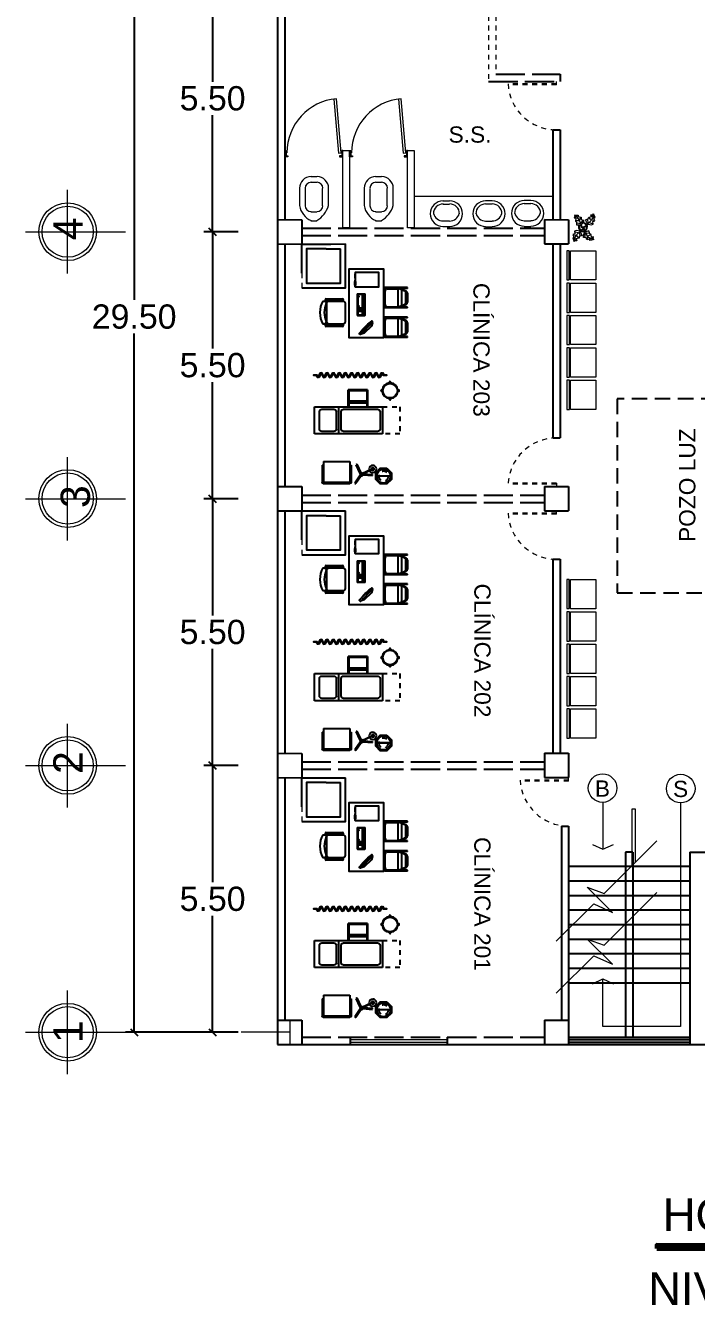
# Model space of a CAD drawing. Header units: millimetres. Extents: x -10 to 320, y -26 to 94.
# Drawn here: x 288.93 to 302.75, y -6.17 to 20.21 of the extents above; entities that cross this region are included whole.
import ezdxf

# ---------------------------------------------------------------- set-up
doc = ezdxf.new("R2010")
doc.units = ezdxf.units.MM
doc.header["$LTSCALE"] = 0.05
for name, pattern in [('ACAD_ISO02W100', [15, 12, -3]), ('DASHED', [0.75, 0.5, -0.25]), ('DASHED2', [9.525, 6.35, -3.175]), ('HIDDEN', [0.375, 0.25, -0.125])]:
    doc.linetypes.add(name, pattern=pattern)
for name, color, linetype in [('MOBILIARIO', 7, 'Continuous'), ('PDF_2', 7, 'Continuous'), ('PDF_COTAS', 7, 'Continuous'), ('PDF_GRADAS Y ELEVADOR', 7, 'Continuous'), ('PDF_MOBILIARIO', 7, 'Continuous'), ('PDF_MUROS2', 7, 'Continuous'), ('PDF_Text', 7, 'Continuous'), ('PDF_TEXTO', 7, 'Continuous'), ('PDF_VENTANAS', 7, 'Continuous')]:
    doc.layers.add(name, color=color, linetype=linetype)
doc.styles.add('PDF ArialMT', font='arial.ttf')
doc.styles.get("Standard").update_dxf_attribs({"font": 'arial.ttf'})
doc.dimstyles.new('COTAS 1', dxfattribs={"dimtxt": 0.5, "dimasz": 0.15, "dimexe": 0.18, "dimexo": 0.0625, "dimgap": 0.09, "dimtad": 1, "dimtih": 1, "dimtoh": 1, "dimzin": 0, "dimdsep": 46, "dimtxsty": 'Standard', "dimblk": 'OBLIQUE', "dimcen": -0.09, "dimadec": 0, "dimazin": 0, "dimtfac": 1, "dimtofl": 0, "dimtmove": 0, "dimatfit": 3, "dimldrblk": 'OBLIQUE', "dimfxl": 1, "dimtolj": 1, "dimtzin": 0, "dimarcsym": 0})

# ---------------------------------------------------------------- blocks, each defined once
blk = doc.blocks.new('LAMPARA DE PIE')
for p, q in [((-0.346, 0.029), (-0.346, 0.225)), ((-0.082, 0.007), (-0.325, 0.007)), ((-0.324, 0.031), (-0.324, 0.225)), ((-0.363, -0.008), (-0.531, -0.105)), ((-0.35, -0.026), (-0.52, -0.124)), ((-0.082, -0.007), (-0.325, -0.007)), ((-0.31, -0.023), (-0.142, -0.12)), ((-0.294, -0.007), (-0.131, -0.101))]:
    blk.add_line(p, q)
for centre, radius in [((-0.332, 0), 0.00973), ((-0.074, 0), 0.0101)]:
    blk.add_circle(centre, radius)
for centre, radius, start, end in [((-0.332, 0), 0.032, 11.9864, 348.0136), ((-0.332, 0), 0.225, 87.8507, 93.4398), ((-0.074, 0), 0.0743, 185.141, 174.859), ((-0.074, 0), 0.027, 194.2658, 165.7342), ((-0.332, 0), 0.225, 207.8507, 213.4398), ((-0.332, 0), 0.225, 327.8507, 333.4398)]:
    blk.add_arc(centre, radius, start, end)
blk = doc.blocks.new('MPASTEUR')
at = {"layer": 'MOBILIARIO'}
for p, q in [((0, -0.275), (0, 0.275)), ((0.015, -0.275), (0.015, 0.275)), ((0.375, 0.3), (0.025, 0.3)), ((0.375, 0.285), (0.025, 0.285)), ((0.03, -0.27), (0.03, 0.27)), ((0.45, 0.27), (0.03, 0.27)), ((0.375, 0.27), (0.375, 0.3)), ((0.45, -0.27), (0.45, 0.27)), ((0.375, -0.285), (0.025, -0.285)), ((0.375, -0.3), (0.025, -0.3)), ((0.45, -0.27), (0.03, -0.27)), ((0.375, -0.3), (0.375, -0.27))]:
    blk.add_line(p, q, dxfattribs=at)
for centre, radius, start, end in [((0.025, 0.275), 0.025, 90, 180), ((0.025, 0.275), 0.01, 90, 180), ((0.025, -0.275), 0.025, 180, 270), ((0.025, -0.275), 0.01, 180, 270)]:
    blk.add_arc(centre, radius, start, end, dxfattribs=at)
blk = doc.blocks.new('CUBETA')
for p, q in [((-0.147, 0.002), (0.148, 0.002)), ((-0.147, -0.002), (0.148, -0.002))]:
    blk.add_line(p, q)
for points in [[(-0.066, 0.162), (-0.161, 0.067), (-0.161, -0.067), (-0.066, -0.161), (0.068, -0.161), (0.163, -0.067), (0.163, 0.067), (0.068, 0.162)], [(-0.065, 0.16), (-0.159, 0.066), (-0.159, -0.066), (-0.065, -0.159), (0.067, -0.159), (0.161, -0.066), (0.161, 0.066), (0.067, 0.16)]]:
    blk.add_lwpolyline(points, close=True)
blk.add_circle((0, 0), 0.147)
at = {"linetype": 'DASHED'}
blk.add_circle((0, 0), 0.1, dxfattribs=at)
for start, end in [(1.0052, 178.9948), (181.0052, 358.9948)]:
    blk.add_arc((0, 0), 0.142, start, end)
blk = doc.blocks.new('MESUN')
at = {"layer": 'MOBILIARIO'}
for p, q in [((0, 1.76), (-0.56, 1.76)), ((-0.56, 1.76), (-0.56, 0.36)), ((-0.51, 1.61), (-0.51, 1.36)), ((-0.1, 1.66), (-0.46, 1.66)), ((-0.05, 1.36), (-0.05, 1.61)), ((0, 0.36), (0, 1.76)), ((-0.56, 1.065), (-0.91, 1.065)), ((-0.91, 0.665), (-0.91, 1.065)), ((-0.66, 1.065), (-0.66, 0.665)), ((0, 1.26), (-0.56, 1.26)), ((-0.51, 1.16), (-0.51, 0.46)), ((-0.1, 1.31), (-0.46, 1.31)), ((-0.1, 1.21), (-0.46, 1.21)), ((-0.05, 0.46), (-0.05, 1.16)), ((-0.68, 1.045), (-0.89, 1.045)), ((-0.89, 0.685), (-0.89, 1.045)), ((-0.68, 1.045), (-0.68, 0.685)), ((-0.56, 1.045), (-0.64, 1.045)), ((-0.64, 1.045), (-0.64, 0.685)), ((-0.91, 0.665), (-0.56, 0.665)), ((-0.89, 0.685), (-0.68, 0.685)), ((-0.64, 0.685), (-0.56, 0.685)), ((-0.56, 0.36), (0, 0.36)), ((-0.46, 0.41), (-0.1, 0.41))]:
    blk.add_line(p, q, dxfattribs=at)
at = {"layer": 'MOBILIARIO', "linetype": 'HIDDEN'}
for p, q in [((-0.56, 0.36), (-0.56, 0)), ((0, 0), (0, 0.36)), ((-0.56, 0), (0, 0))]:
    blk.add_line(p, q, dxfattribs=at)
at = {"layer": 'MOBILIARIO'}
for centre, start, end in [((-0.46, 1.61), 90, 180), ((-0.1, 1.61), 0, 90), ((-0.46, 1.36), 180, 270), ((-0.1, 1.36), 270, 0), ((-0.46, 1.16), 90, 180), ((-0.1, 1.16), 0, 90), ((-0.46, 0.46), 180, 270), ((-0.1, 0.46), 270, 0)]:
    blk.add_arc(centre, 0.05, start, end, dxfattribs=at)
blk = doc.blocks.new('Banco giratorio')
at = {"layer": 'MOBILIARIO'}
for p, q in [((-0.025, 0.312), (-0.025, 0.339)), ((0, 0.312), (0, 0.339)), ((-0.162, 0.175), (-0.189, 0.175)), ((-0.162, 0.15), (-0.189, 0.15)), ((-0.025, 0.013), (-0.025, -0.013)), ((0, 0.013), (0, -0.013)), ((0.137, 0.175), (0.164, 0.175)), ((0.137, 0.15), (0.164, 0.15))]:
    blk.add_line(p, q, dxfattribs=at)
blk.add_circle((-0.012, 0.163), 0.15, dxfattribs=at)
for centre, radius, start, end in [((-0.012, 0.163), 0.163, 94.386, 175.614), ((-0.012, 0.339), 0.0125, 0, 180), ((-0.012, 0.163), 0.163, 4.386, 85.614), ((-0.189, 0.163), 0.0125, 90, 270), ((-0.012, 0.163), 0.163, 184.386, 265.614), ((-0.012, 0.163), 0.163, 274.386, 355.614), ((0.164, 0.163), 0.0125, 270, 90), ((-0.012, -0.013), 0.0125, 180, 0)]:
    blk.add_arc(centre, radius, start, end, dxfattribs=at)
blk = doc.blocks.new('CORT')
for points in [[(0.06, 0.008), (0.01, 0.008), (0.01, -0.007), (0.069, -0.007), (0.096, 0.04), (0.083, 0.047)], [(0.159, -0.04), (0.109, 0.047), (0.096, 0.04), (0.146, -0.047)], [(0.159, -0.04), (0.209, 0.047), (0.222, 0.04), (0.172, -0.047)], [(0.285, -0.04), (0.235, 0.047), (0.222, 0.04), (0.272, -0.047)], [(0.285, -0.04), (0.335, 0.047), (0.348, 0.04), (0.298, -0.047)], [(0.411, -0.04), (0.361, 0.047), (0.348, 0.04), (0.398, -0.047)], [(0.411, -0.04), (0.461, 0.047), (0.474, 0.04), (0.424, -0.047)], [(0.537, -0.04), (0.487, 0.047), (0.474, 0.04), (0.524, -0.047)], [(0.537, -0.04), (0.587, 0.047), (0.6, 0.04), (0.55, -0.047)], [(0.663, -0.04), (0.613, 0.047), (0.6, 0.04), (0.65, -0.047)], [(0.663, -0.04), (0.713, 0.047), (0.726, 0.04), (0.676, -0.047)], [(0.789, -0.04), (0.739, 0.047), (0.726, 0.04), (0.776, -0.047)], [(0.789, -0.04), (0.839, 0.047), (0.852, 0.04), (0.802, -0.047)], [(0.915, -0.04), (0.865, 0.047), (0.852, 0.04), (0.902, -0.047)], [(0.915, -0.04), (0.965, 0.047), (0.978, 0.04), (0.928, -0.047)], [(1.041, -0.04), (0.991, 0.047), (0.978, 0.04), (1.028, -0.047)], [(1.041, -0.04), (1.091, 0.047), (1.104, 0.04), (1.054, -0.047)], [(1.167, -0.04), (1.117, 0.047), (1.104, 0.04), (1.154, -0.047)], [(1.167, -0.04), (1.217, 0.047), (1.23, 0.04), (1.18, -0.047)], [(1.293, -0.04), (1.243, 0.047), (1.23, 0.04), (1.28, -0.047)], [(1.293, -0.04), (1.343, 0.047), (1.356, 0.04), (1.306, -0.047)], [(1.419, -0.04), (1.369, 0.047), (1.356, 0.04), (1.406, -0.047)], [(1.454, -0.007), (1.504, -0.007), (1.504, 0.008), (1.446, 0.008), (1.419, -0.04), (1.432, -0.047)]]:
    blk.add_lwpolyline(points, close=True)
blk = doc.blocks.new('511.836.0295')
for p, q in [((-0.05, -0.139), (-0.05, 0.211)), ((0, 0.211), (0, -0.139)), ((0.5, -0.139), (0.5, 0.211)), ((0.55, 0.211), (0.55, -0.139))]:
    blk.add_line(p, q)
for points in [[(0.05, 0.211, -0.414214), (0, 0.261), (0, 0.282)], [(0.5, 0.282), (0.5, 0.261, -0.414214), (0.45, 0.211)]]:
    blk.add_lwpolyline(points, format="xyb")
blk.add_lwpolyline([(0.45, -0.2), (0.05, -0.2, -0.414214), (0, -0.15), (0, 0.15, -0.414214), (0.05, 0.2), (0.45, 0.2, -0.414214), (0.5, 0.15), (0.5, -0.15, -0.414214)], format="xyb", close=True)
for centre, radius, start, end in [((0.25, -0.145), 0.495, 59.6754, 120.3246), ((-0.025, 0.211), 0.025, 0, 180), ((0.25, -0.242), 0.495, 66.1767, 113.8233), ((0.525, 0.211), 0.025, 0, 180), ((-0.025, -0.139), 0.025, 180, 0), ((0.525, -0.139), 0.025, 180, 0)]:
    blk.add_arc(centre, radius, start, end)
blk = doc.blocks.new('COMPU-B')
for p, q in [((372.523, 223.581), (372.502, 223.509)), ((372.676, 223.735), (372.523, 223.581)), ((372.748, 223.755), (372.676, 223.735))]:
    blk.add_line(p, q)
for points in [[(372.761, 223.768), (372.49, 223.496), (372.514, 223.472), (372.786, 223.743)], [(372.992, 223.573), (372.992, 223.55), (372.917, 223.55), (372.917, 223.573)], [(372.992, 223.538), (372.992, 223.443), (372.917, 223.443), (372.917, 223.538)], [(373.062, 223.573), (373.062, 223.55), (373.002, 223.55), (373.002, 223.573)], [(373.062, 223.538), (373.062, 223.498), (373.002, 223.498), (373.002, 223.538)], [(373.147, 223.573), (373.147, 223.55), (373.072, 223.55), (373.072, 223.573)], [(373.357, 223.443), (373.327, 223.443), (373.327, 223.46), (373.312, 223.46), (373.312, 223.443), (373.117, 223.443), (373.117, 223.46), (373.102, 223.46), (373.102, 223.443), (373.072, 223.443), (373.072, 223.538), (373.357, 223.538)], [(373.231, 223.573), (373.231, 223.55), (373.156, 223.55), (373.156, 223.573)], [(373.314, 223.573), (373.314, 223.55), (373.239, 223.55), (373.239, 223.573)], [(373.357, 223.573), (373.357, 223.55), (373.334, 223.55), (373.334, 223.573)], [(373.042, 223.46), (373.062, 223.46), (373.062, 223.443), (373.002, 223.443), (373.002, 223.46), (373.022, 223.46), (373.022, 223.478), (373.042, 223.478)]]:
    blk.add_lwpolyline(points, close=True)
blk.add_lwpolyline([(373.367, 223.433, -0.414214), (373.362, 223.428), (372.912, 223.428, -0.414214), (372.907, 223.433), (372.907, 223.593, -0.414214), (372.912, 223.598), (373.362, 223.598, -0.414214), (373.367, 223.593)], format="xyb", close=True)
blk.add_arc((371.93, 224.327), 1.031, 305.9746, 324.0254)
blk = doc.blocks.new('SILLAFAC')
for p, q in [((0.126, 0.22), (-0.364, 0.22)), ((-0.364, 0.22), (-0.364, 0.205)), ((0.126, 0.205), (-0.364, 0.205)), ((-0.364, 0.155), (-0.364, -0.155)), ((-0.364, 0.155), (-0.364, 0.135)), ((-0.082, 0.205), (-0.314, 0.205)), ((-0.082, 0.205), (-0.314, 0.205)), ((-0.314, 0.195), (-0.08, 0.195)), ((-0.08, 0.195), (-0.08, -0.195)), ((0, 0.171), (0, -0.171)), ((0.08, 0.135), (0.08, -0.135)), ((0.111, 0.089), (0.111, -0.089)), ((0.126, 0.205), (0.126, 0.22)), ((0.126, 0.098), (0.126, -0.098)), ((0.126, -0.205), (-0.364, -0.205)), ((-0.364, -0.205), (-0.364, -0.22)), ((0.126, -0.22), (-0.364, -0.22)), ((-0.314, -0.195), (-0.08, -0.195)), ((-0.082, -0.205), (-0.314, -0.205)), ((0.126, -0.22), (0.126, -0.205))]:
    blk.add_line(p, q)
for centre, radius, start, end in [((-0.314, 0.155), 0.05, 90, 180), ((-0.304, 0.136), 0.0594, 99.0812, 181.3077), ((-0.323, -0.794), 1.027, 65.8862, 76.4075), ((-0.244, -0.49), 0.705, 62.1983, 76.5409), ((0.061, 0.089), 0.05, 0, 62.1983), ((0.076, 0.098), 0.05, 0, 65.8862), ((-0.304, -0.136), 0.0594, 178.6923, 260.9188), ((-0.314, -0.155), 0.05, 180, 270), ((-0.323, 0.794), 1.027, 283.5925, 294.1138), ((-0.244, 0.49), 0.705, 283.4591, 297.8017), ((0.061, -0.089), 0.05, 297.8017, 0), ((0.076, -0.098), 0.05, 294.1138, 0)]:
    blk.add_arc(centre, radius, start, end)
blk = doc.blocks.new('18830057')
blk.add_lwpolyline([(0, -0.5), (0, 0), (0.325, 0), (0.325, -0.5)], close=True)
at = {"color": 8}
for points in [[(0.01, -0.5), (0.01, -0.5075), (0.045, -0.5075)], [(0.12, -0.5075), (0.155, -0.5075), (0.155, -0.5)], [(0.205, -0.5075), (0.17, -0.5075), (0.17, -0.5)], [(0.315, -0.5), (0.315, -0.5075), (0.28, -0.5075)]]:
    blk.add_lwpolyline(points, dxfattribs=at)
for points in [[(0.12, -0.5025), (0.045, -0.5025), (0.045, -0.5125), (0.12, -0.5125)], [(0.205, -0.5025), (0.28, -0.5025), (0.28, -0.5125), (0.205, -0.5125)]]:
    blk.add_lwpolyline(points, close=True, dxfattribs=at)
blk = doc.blocks.new('_Oblique')
at = {"color": 0, "linetype": 'ByBlock', "lineweight": -2}
blk.add_line((-0.5, -0.5), (0.5, 0.5), dxfattribs=at)
blk = doc.blocks.new('*D117')
at = {"color": 0, "lineweight": -2, "ltscale": 0.13, "transparency": 16777216}
for p, q in [((293.309, 4.961), (292.604, 4.961)), ((292.784, 4.961), (292.784, 2.557)), ((292.784, -0.538), (292.784, 1.866)), ((293.31, -0.538), (292.604, -0.538))]:
    blk.add_line(p, q, dxfattribs=at)
at = {"layer": 'Defpoints', "color": 0, "lineweight": 13, "ltscale": 0.13, "transparency": 16777216}
for p in [(292.784, 4.961), (293.371, 4.961), (293.372, -0.538)]:
    blk.add_point(p, dxfattribs=at)
at = {"color": 0, "lineweight": -2, "ltscale": 0.13, "transparency": 16777216, "xscale": 0.15, "yscale": 0.15, "zscale": 0.15}
for p, rotation in [((292.784, 4.961), 90), ((292.784, -0.538), 270)]:
    blk.add_blockref('_Oblique', p, dxfattribs=dict(at, rotation=rotation))
at = {"color": 0, "lineweight": 13, "ltscale": 0.13, "transparency": 16777216, "insert": (292.784, 2.211), "char_height": 0.5, "attachment_point": 5}
blk.add_mtext('\\A1;5.50', dxfattribs=at)
blk = doc.blocks.new('*D118')
at = {"color": 0, "lineweight": -2, "ltscale": 0.13, "transparency": 16777216}
for p, q in [((293.309, 10.461), (292.604, 10.461)), ((292.784, 10.461), (292.784, 8.056)), ((292.784, 4.961), (292.784, 7.366)), ((293.309, 4.961), (292.604, 4.961))]:
    blk.add_line(p, q, dxfattribs=at)
at = {"layer": 'Defpoints', "color": 0, "lineweight": 13, "ltscale": 0.13, "transparency": 16777216}
for p in [(292.784, 10.461), (293.371, 10.461), (293.371, 4.961)]:
    blk.add_point(p, dxfattribs=at)
at = {"color": 0, "lineweight": -2, "ltscale": 0.13, "transparency": 16777216, "xscale": 0.15, "yscale": 0.15, "zscale": 0.15}
for p, rotation in [((292.784, 10.461), 90), ((292.784, 4.961), 270)]:
    blk.add_blockref('_Oblique', p, dxfattribs=dict(at, rotation=rotation))
at = {"color": 0, "lineweight": 13, "ltscale": 0.13, "transparency": 16777216, "insert": (292.784, 7.711), "char_height": 0.5, "attachment_point": 5}
blk.add_mtext('\\A1;5.50', dxfattribs=at)
blk = doc.blocks.new('*D119')
at = {"color": 0, "lineweight": -2, "ltscale": 0.13, "transparency": 16777216}
for p, q in [((293.309, 15.961), (292.604, 15.961)), ((292.784, 15.961), (292.784, 13.556)), ((292.784, 10.461), (292.784, 12.866)), ((293.309, 10.461), (292.604, 10.461))]:
    blk.add_line(p, q, dxfattribs=at)
at = {"layer": 'Defpoints', "color": 0, "lineweight": 13, "ltscale": 0.13, "transparency": 16777216}
for p in [(292.784, 15.961), (293.371, 15.961), (293.371, 10.461)]:
    blk.add_point(p, dxfattribs=at)
at = {"color": 0, "lineweight": -2, "ltscale": 0.13, "transparency": 16777216, "xscale": 0.15, "yscale": 0.15, "zscale": 0.15}
for p, rotation in [((292.784, 15.961), 90), ((292.784, 10.461), 270)]:
    blk.add_blockref('_Oblique', p, dxfattribs=dict(at, rotation=rotation))
at = {"color": 0, "lineweight": 13, "ltscale": 0.13, "transparency": 16777216, "insert": (292.784, 13.211), "char_height": 0.5, "attachment_point": 5}
blk.add_mtext('\\A1;5.50', dxfattribs=at)
blk = doc.blocks.new('*D120')
at = {"color": 0, "lineweight": -2, "ltscale": 0.13, "transparency": 16777216}
for p, q in [((293.309, 21.461), (292.604, 21.461)), ((292.784, 21.461), (292.784, 19.056)), ((292.784, 15.961), (292.784, 18.366)), ((293.309, 15.961), (292.604, 15.961))]:
    blk.add_line(p, q, dxfattribs=at)
at = {"layer": 'Defpoints', "color": 0, "lineweight": 13, "ltscale": 0.13, "transparency": 16777216}
for p in [(292.784, 21.461), (293.371, 21.461), (293.371, 15.961)]:
    blk.add_point(p, dxfattribs=at)
at = {"color": 0, "lineweight": -2, "ltscale": 0.13, "transparency": 16777216, "xscale": 0.15, "yscale": 0.15, "zscale": 0.15}
for p, rotation in [((292.784, 21.461), 90), ((292.784, 15.961), 270)]:
    blk.add_blockref('_Oblique', p, dxfattribs=dict(at, rotation=rotation))
at = {"color": 0, "lineweight": 13, "ltscale": 0.13, "transparency": 16777216, "insert": (292.784, 18.711), "char_height": 0.5, "attachment_point": 5}
blk.add_mtext('\\A1;5.50', dxfattribs=at)
blk = doc.blocks.new('*D116')
at = {"color": 0, "lineweight": -2, "ltscale": 0.13, "transparency": 16777216}
for p, q in [((293.31, 28.962), (290.987, 28.962)), ((291.167, 28.962), (291.167, 14.557)), ((291.167, -0.538), (291.167, 13.867)), ((293.31, -0.538), (290.987, -0.538))]:
    blk.add_line(p, q, dxfattribs=at)
at = {"layer": 'Defpoints', "color": 0, "lineweight": 13, "ltscale": 0.13, "transparency": 16777216}
for p in [(291.167, 28.962), (293.372, 28.962), (293.372, -0.538)]:
    blk.add_point(p, dxfattribs=at)
at = {"color": 0, "lineweight": -2, "ltscale": 0.13, "transparency": 16777216, "xscale": 0.15, "yscale": 0.15, "zscale": 0.15}
for p, rotation in [((291.167, 28.962), 90), ((291.167, -0.538), 270)]:
    blk.add_blockref('_Oblique', p, dxfattribs=dict(at, rotation=rotation))
at = {"color": 0, "lineweight": 13, "ltscale": 0.13, "transparency": 16777216, "insert": (291.167, 14.212), "char_height": 0.5, "attachment_point": 5}
blk.add_mtext('\\A1;29.50', dxfattribs=at)

msp = doc.modelspace()

# ---------------------------------------------------------------- linework, layer by layer
for p, q in [((294.121, 25.226), (294.121, -0.788)), ((294.271, 21.212), (294.271, 19.063)), ((294.271, 19.063), (294.271, 16.212)), ((299.946, 19.213), (299.946, 19.063)), ((299.796, 18.063), (299.796, 16.212)), ((299.946, 18.063), (299.946, 16.211)), ((294.121, 16.213), (294.621, 16.21)), ((294.621, 16.21), (294.621, 15.71)), ((299.621, 16.213), (300.121, 16.21)), ((299.621, 16.213), (299.621, 15.713)), ((300.121, 16.21), (300.121, 15.713)), ((294.121, 15.713), (294.621, 15.71)), ((294.271, 15.712), (294.271, 10.712)), ((299.796, 15.713), (299.796, 11.713)), ((299.946, 15.713), (299.946, 11.713)), ((294.121, 10.713), (294.621, 10.71)), ((294.621, 10.71), (294.621, 10.21)), ((299.621, 10.713), (299.621, 10.213)), ((300.121, 10.713), (300.121, 10.213)), ((294.121, 10.213), (294.621, 10.21)), ((294.271, 10.212), (294.271, 9.189)), ((294.271, 10.212), (294.271, 5.212)), ((299.796, 9.213), (299.796, 5.213)), ((299.946, 9.213), (299.946, 5.213)), ((294.121, 5.213), (294.621, 5.21)), ((294.621, 5.21), (294.621, 4.71)), ((299.621, 5.213), (299.621, 4.713)), ((300.121, 5.213), (300.121, 4.713)), ((294.121, 4.713), (294.621, 4.71)), ((294.271, 4.712), (294.271, -0.288)), ((299.971, 3.713), (299.971, -0.288)), ((300.121, 3.713), (300.121, -0.313)), ((301.296, 3.177), (301.296, -0.638)), ((301.446, 3.177), (301.296, 3.177)), ((301.446, 3.177), (301.446, -0.638)), ((302.621, 3.177), (303.071, 3.175)), ((302.621, 3.177), (302.621, -0.787)), ((302.621, 2.877), (300.121, 2.877)), ((302.621, 2.577), (300.121, 2.577)), ((302.621, 2.277), (300.121, 2.277)), ((302.621, 1.977), (300.121, 1.977)), ((302.621, 1.677), (300.121, 1.677)), ((302.621, 1.377), (300.121, 1.377)), ((302.621, 1.077), (300.121, 1.077)), ((302.621, 0.777), (300.121, 0.777)), ((302.621, 0.477), (300.121, 0.477)), ((294.124, -0.288), (294.621, -0.29)), ((294.621, -0.29), (294.621, -0.788)), ((299.621, -0.288), (299.621, -0.788)), ((300.121, -0.313), (300.121, -0.788)), ((294.121, -0.788), (305.621, -0.788)), ((295.621, -0.638), (295.621, -0.788)), ((297.621, -0.638), (297.621, -0.788)), ((300.121, -0.638), (302.621, -0.638)), ((300.121, -0.688), (302.621, -0.688)), ((300.121, -0.738), (302.621, -0.738)), ((301.446, -0.638), (302.621, -0.638))]:
    msp.add_line(p, q)
at = {"linetype": 'ACAD_ISO02W100', "lineweight": 13, "ltscale": 0.13}
for p, q in [((298.471, 21.213), (298.471, 19.063)), ((298.621, 21.213), (298.621, 19.213)), ((299.871, 19.012), (298.872, 19.012)), ((299.871, 18.992), (299.871, 19.063)), ((299.871, 18.992), (298.874, 18.992)), ((294.621, 15.11), (294.621, 14.806)), ((299.871, 10.759), (298.872, 10.759)), ((299.871, 10.779), (298.873, 10.779)), ((299.871, 10.779), (299.871, 10.713)), ((299.871, 10.162), (298.872, 10.162)), ((299.871, 10.142), (298.874, 10.142)), ((299.871, 10.142), (299.871, 10.213)), ((294.621, 9.61), (294.621, 9.305)), ((300.121, 4.662), (299.122, 4.662)), ((300.121, 4.642), (299.124, 4.642)), ((300.121, 4.642), (300.121, 4.713)), ((294.621, 4.11), (294.621, 3.805))]:
    msp.add_line(p, q, dxfattribs=at)
at = {"linetype": 'ACAD_ISO02W100'}
for p, q in [((294.121, 19.213), (294.121, 19.213)), ((294.121, 19.063), (294.121, 19.063)), ((298.471, 19.063), (299.946, 19.063)), ((298.621, 19.213), (299.946, 19.213)), ((294.121, 18.063), (294.121, 18.063)), ((299.796, 18.063), (299.946, 18.063)), ((294.621, 16.035), (299.621, 16.035)), ((294.621, 15.885), (299.621, 15.885)), ((299.621, 15.713), (300.121, 15.713)), ((299.796, 11.713), (299.946, 11.713)), ((294.121, 10.713), (294.271, 10.713)), ((299.621, 10.713), (300.121, 10.713)), ((294.621, 10.535), (299.621, 10.535)), ((294.621, 10.385), (299.621, 10.385)), ((299.621, 10.213), (300.121, 10.213)), ((299.796, 9.213), (299.946, 9.213)), ((294.621, 5.035), (299.621, 5.035)), ((299.621, 5.213), (300.121, 5.213)), ((294.621, 4.885), (299.621, 4.885)), ((299.621, 4.713), (300.121, 4.713)), ((294.121, 3.713), (294.121, 3.713)), ((299.971, 3.713), (300.121, 3.713)), ((299.621, -0.288), (300.121, -0.288)), ((294.621, -0.638), (299.621, -0.638))]:
    msp.add_line(p, q, dxfattribs=at)
at = {"linetype": 'DASHED2'}
for p, q in [((301.121, 12.52), (301.121, 8.52)), ((304.121, 12.52), (301.121, 12.52)), ((301.121, 8.52), (304.121, 8.52))]:
    msp.add_line(p, q, dxfattribs=at)
at = {"lineweight": 13, "ltscale": 0.13}
for p, q in [((294.372, -0.289), (294.372, -0.788)), ((294.372, -0.538), (293.372, -0.538)), ((295.621, -0.688), (297.621, -0.688)), ((295.621, -0.738), (297.621, -0.738))]:
    msp.add_line(p, q, dxfattribs=at)
for points in [[(294.621, 14.806), (295.521, 14.806), (295.521, 15.711)], [(294.621, 15.71), (295.521, 15.711)], [(294.621, 15.11), (294.621, 15.71), (295.221, 15.71)], [(295.121, 15.61), (295.121, 15.61), (294.721, 15.61), (294.721, 14.906), (295.421, 14.906), (295.421, 15.611)], [(295.121, 15.61), (295.421, 15.611)], [(294.621, 9.61), (294.621, 10.21), (295.221, 10.21)], [(294.621, 9.305), (295.521, 9.305), (295.521, 10.21)], [(294.621, 10.21), (295.521, 10.21)], [(295.121, 10.11), (295.121, 10.11), (294.721, 10.11), (294.721, 9.405), (295.421, 9.405), (295.421, 10.11)], [(295.121, 10.11), (295.421, 10.11)], [(294.621, 4.11), (294.621, 4.71), (295.221, 4.71)], [(294.621, 3.805), (295.521, 3.805), (295.521, 4.71)], [(294.621, 4.71), (295.521, 4.71)], [(295.121, 4.61), (295.121, 4.61), (294.721, 4.61), (294.721, 3.905), (295.421, 3.905), (295.421, 4.61)], [(295.121, 4.61), (295.421, 4.61)]]:
    msp.add_lwpolyline(points)
at = {"linetype": 'ACAD_ISO02W100', "lineweight": 13, "ltscale": 0.13}
for centre, start, end in [((299.871, 19.063), 182.9208, 270), ((299.871, 10.713), 90, 177.3654), ((299.871, 10.213), 182.9208, 270), ((300.121, 4.713), 182.9208, 270)]:
    msp.add_arc(centre, 1, start, end, dxfattribs=at)
at = {"layer": 'MOBILIARIO'}
for points in [[(295.596, 14.772), (295.596, 14.772), (295.596, 15.2), (296.309, 15.2), (296.309, 13.775), (295.596, 13.775), (295.596, 15.2)], [(295.596, 9.272), (295.596, 9.272), (295.596, 9.699), (296.309, 9.699), (296.309, 8.274), (295.596, 8.274), (295.596, 9.699)], [(295.596, 3.772), (295.596, 3.772), (295.596, 4.199), (296.309, 4.199), (296.309, 2.774), (295.596, 2.774), (295.596, 4.199)]]:
    msp.add_lwpolyline(points, dxfattribs=at)
at = {"layer": 'PDF_2', "lineweight": 18}
for points in [[(300.37, 16.122), (300.344, 16.202), (300.293, 16.27), (300.243, 16.304), (300.251, 16.283), (300.234, 16.249), (300.272, 16.245), (300.26, 16.185), (300.285, 16.164), (300.285, 16.105), (300.37, 16.105), (300.382, 16.058), (300.416, 16.05), (300.412, 16.025), (300.357, 15.974), (300.349, 15.974), (300.281, 15.986), (300.243, 15.974), (300.251, 15.923), (300.209, 15.906), (300.23, 15.855), (300.205, 15.834), (300.234, 15.762)], [(300.243, 16.304), (300.319, 16.304), (300.327, 16.27), (300.382, 16.266), (300.378, 16.219), (300.429, 16.202), (300.425, 16.168), (300.382, 16.113), (300.378, 16.109), (300.391, 16.067), (300.425, 16.063), (300.471, 16.088), (300.509, 16.13), (300.471, 16.207), (300.526, 16.232), (300.535, 16.266), (300.59, 16.279), (300.581, 16.312), (300.619, 16.312), (300.632, 16.334), (300.624, 16.27), (300.586, 16.194), (300.522, 16.135)], [(300.289, 16.262), (300.247, 16.257)], [(300.272, 16.194), (300.332, 16.198)], [(300.357, 16.13), (300.298, 16.143)], [(300.315, 16.291), (300.31, 16.27)], [(300.37, 16.257), (300.344, 16.219)], [(300.416, 16.198), (300.374, 16.147)], [(300.459, 15.948), (300.509, 15.868), (300.581, 15.821), (300.641, 15.804), (300.624, 15.821), (300.632, 15.859), (300.594, 15.851), (300.586, 15.91), (300.556, 15.923), (300.539, 15.982), (300.459, 15.957), (300.45, 16.025), (300.429, 16.05), (300.463, 16.071), (300.514, 16.118), (300.522, 16.122), (300.59, 16.109), (300.624, 16.118), (300.619, 16.173), (300.658, 16.19), (300.641, 16.24), (300.666, 16.262), (300.632, 16.334)], [(300.526, 16.156), (300.514, 16.211)], [(300.547, 16.253), (300.573, 16.207)], [(300.611, 16.126), (300.552, 16.147)], [(300.615, 16.27), (300.594, 16.304)], [(300.645, 16.198), (300.603, 16.202)], [(300.653, 16.257), (300.632, 16.257)], [(300.213, 15.834), (300.238, 15.838)], [(300.222, 15.898), (300.268, 15.893)], [(300.641, 15.804), (300.564, 15.783), (300.547, 15.809), (300.497, 15.8), (300.484, 15.843), (300.429, 15.843), (300.425, 15.881), (300.45, 15.953), (300.437, 16.02), (300.425, 16.037), (300.416, 16.016), (300.361, 15.965), (300.399, 15.889), (300.34, 15.864), (300.336, 15.83), (300.277, 15.817), (300.289, 15.779), (300.251, 15.779), (300.234, 15.762), (300.243, 15.821), (300.281, 15.898), (300.349, 15.961)], [(300.255, 15.965), (300.319, 15.948)], [(300.323, 15.838), (300.293, 15.889)], [(300.34, 15.94), (300.357, 15.881)], [(300.459, 15.931), (300.45, 15.855)], [(300.48, 15.936), (300.539, 15.94)], [(300.505, 15.809), (300.518, 15.851)], [(300.577, 15.902), (300.522, 15.881)], [(300.581, 15.83), (300.619, 15.847)], [(300.255, 15.826), (300.277, 15.787)], [(300.564, 15.792), (300.564, 15.813)]]:
    msp.add_lwpolyline(points, dxfattribs=at)
for centre, radius, start, end in [((300.418, 16.061), 0.0953, 149.8971, 235.6236), ((300.423, 16.061), 0.0783, 145.058, 236.1765), ((300.414, 16.061), 0.0783, 31.3272, 101.8377), ((300.414, 16.061), 0.091, 34.8805, 91.3858), ((300.41, 16.061), 0.0826, 302.5309, 22.6272), ((300.414, 16.061), 0.0953, 298.7287, 27.417), ((300.418, 16.061), 0.0952, 243.9076, 288.7989), ((300.414, 16.065), 0.0826, 249.9724, 291.5886)]:
    msp.add_arc(centre, radius, start, end, dxfattribs=at)
at = {"layer": 'PDF_COTAS', "lineweight": 18}
for points in [[(289.793, 15.102), (289.793, 16.825)], [(288.93, 15.961), (290.987, 15.961)], [(289.793, 9.602), (289.793, 11.32)], [(288.93, 10.461), (290.987, 10.461)], [(289.793, 4.097), (289.793, 5.82)], [(288.93, 4.961), (290.987, 4.961)], [(289.793, -1.402), (289.793, 0.321)], [(288.93, -0.538), (290.987, -0.538)]]:
    msp.add_lwpolyline(points, dxfattribs=at)
at = {"layer": 'PDF_GRADAS Y ELEVADOR', "lineweight": 18}
for points in [[(300.828, 4.208), (300.828, 3.234)], [(302.429, 4.191), (302.429, -0.415), (300.828, -0.415), (300.828, 0.563)], [(301.429, 2.9), (301.429, 4.068), (301.493, 4.068), (301.493, 2.963)], [(299.867, 1.338), (300.638, 2.108), (301.023, 1.93), (300.502, 2.451), (300.854, 2.324), (301.942, 3.412)], [(300.612, 3.332), (300.828, 3.234), (301.044, 3.332)], [(299.867, 0.271), (300.638, 1.041), (301.023, 0.864), (300.502, 1.384), (300.854, 1.257), (301.942, 2.345)], [(300.612, 0.461), (300.828, 0.563), (301.044, 0.461)]]:
    msp.add_lwpolyline(points, dxfattribs=at)
for centre, radius in [((289.796, 15.964), 0.595), ((289.796, 15.964), 0.527), ((289.796, 10.464), 0.595), ((289.796, 10.464), 0.527), ((289.796, 4.964), 0.595), ((289.796, 4.964), 0.527), ((300.821, 4.496), 0.294), ((302.432, 4.486), 0.294), ((289.796, -0.536), 0.595), ((289.796, -0.536), 0.527)]:
    msp.add_circle(centre, radius, dxfattribs=at)
at = {"layer": 'PDF_MOBILIARIO', "lineweight": 18}
for points in [[(294.932, 17.095), (294.809, 17.095)], [(294.932, 16.977), (294.809, 16.977)], [(296.265, 17.095), (296.142, 17.095)], [(296.265, 16.977), (296.142, 16.977)], [(294.572, 16.858), (294.572, 16.499)], [(294.69, 16.858), (294.69, 16.499)], [(295.05, 16.499), (295.05, 16.858)], [(295.169, 16.499), (295.169, 16.858)], [(295.905, 16.858), (295.905, 16.499)], [(296.024, 16.858), (296.024, 16.499)], [(296.384, 16.499), (296.384, 16.858)], [(296.502, 16.499), (296.502, 16.858)], [(296.938, 16.7), (299.796, 16.7)], [(294.809, 16.376), (294.932, 16.376)], [(296.142, 16.376), (296.265, 16.376)], [(297.531, 16.599), (297.666, 16.599)], [(297.531, 16.535), (297.666, 16.535)], [(298.543, 16.599), (298.407, 16.599)], [(298.543, 16.535), (298.407, 16.535)], [(299.339, 16.606), (299.204, 16.606)], [(299.339, 16.542), (299.204, 16.542)], [(294.809, 16.189), (294.932, 16.189)], [(296.142, 16.189), (296.265, 16.189)], [(297.264, 16.332), (297.264, 16.332)], [(297.666, 16.179), (297.531, 16.179)], [(297.933, 16.332), (297.933, 16.332)], [(298.14, 16.332), (298.14, 16.332)], [(298.407, 16.179), (298.543, 16.179)], [(298.809, 16.332), (298.809, 16.332)], [(298.937, 16.339), (298.937, 16.339)], [(299.204, 16.187), (299.339, 16.187)], [(299.606, 16.339), (299.606, 16.339)], [(297.666, 16.065), (297.531, 16.065)], [(298.407, 16.065), (298.543, 16.065)], [(299.204, 16.072), (299.339, 16.072)]]:
    msp.add_lwpolyline(points, dxfattribs=at)
for points in [[(297.535, 16.599, 0.414214), (297.27, 16.335, 0.414214), (297.535, 16.07)], [(297.67, 16.07, 0.414214), (297.935, 16.335, 0.414214), (297.67, 16.599)], [(298.411, 16.599, 0.414214), (298.147, 16.335, 0.414214), (298.411, 16.07)], [(298.547, 16.07, 0.414214), (298.811, 16.335, 0.414214), (298.547, 16.599)], [(299.208, 16.607, 0.414214), (298.943, 16.342, 0.414214), (299.208, 16.078)], [(299.343, 16.078, 0.414214), (299.608, 16.342, 0.414214), (299.343, 16.607)]]:
    msp.add_lwpolyline(points, format="xyb", dxfattribs=at)
for points in [[(300.133, 14.972), (300.133, 15.573), (300.083, 15.573), (300.083, 14.972)], [(300.163, 14.971), (300.163, 15.572), (300.683, 15.572), (300.683, 14.971)], [(300.086, 14.903), (300.086, 14.302), (300.137, 14.302), (300.137, 14.903)], [(300.163, 14.302), (300.163, 14.903), (300.683, 14.903), (300.683, 14.302)], [(300.086, 14.238), (300.086, 13.637), (300.137, 13.637), (300.137, 14.238)], [(300.163, 13.637), (300.163, 14.238), (300.683, 14.238), (300.683, 13.637)], [(300.086, 13.569), (300.086, 12.968), (300.137, 12.968), (300.137, 13.569)], [(300.163, 12.968), (300.163, 13.569), (300.683, 13.569), (300.683, 12.968)], [(300.086, 12.905), (300.086, 12.303), (300.137, 12.303), (300.137, 12.905)], [(300.163, 12.303), (300.163, 12.905), (300.683, 12.905), (300.683, 12.303)], [(300.133, 8.195), (300.133, 8.796), (300.082, 8.796), (300.082, 8.195)], [(300.162, 8.194), (300.162, 8.795), (300.683, 8.795), (300.683, 8.194)], [(300.086, 8.126), (300.086, 7.525), (300.137, 7.525), (300.137, 8.126)], [(300.162, 7.525), (300.162, 8.126), (300.683, 8.126), (300.683, 7.525)], [(300.086, 7.461), (300.086, 6.86), (300.137, 6.86), (300.137, 7.461)], [(300.162, 6.86), (300.162, 7.461), (300.683, 7.461), (300.683, 6.86)], [(300.086, 6.793), (300.086, 6.191), (300.137, 6.191), (300.137, 6.793)], [(300.162, 6.191), (300.162, 6.793), (300.683, 6.793), (300.683, 6.191)], [(300.086, 6.128), (300.086, 5.527), (300.137, 5.527), (300.137, 6.128)], [(300.162, 5.527), (300.162, 6.128), (300.683, 6.128), (300.683, 5.527)]]:
    msp.add_lwpolyline(points, close=True, dxfattribs=at)
for centre, radius, start, end in [((294.813, 16.861), 0.239, 90, 180), ((294.813, 16.861), 0.121, 90, 180), ((294.936, 16.861), 0.239, 0, 90), ((294.936, 16.861), 0.121, 0, 90), ((296.147, 16.861), 0.239, 90, 180), ((296.147, 16.861), 0.121, 90, 180), ((296.269, 16.861), 0.239, 0, 90), ((296.269, 16.861), 0.121, 0, 90), ((294.974, 16.565), 0.404, 189.0417, 246.6156), ((294.813, 16.501), 0.121, 180, 270), ((294.631, 16.675), 0.569, 302.124, 342.2186), ((294.936, 16.501), 0.121, 270, 360), ((296.307, 16.565), 0.404, 189.0417, 246.6156), ((296.147, 16.501), 0.121, 180, 270), ((295.965, 16.675), 0.569, 302.124, 342.2186), ((296.269, 16.501), 0.121, 270, 360), ((297.535, 16.335), 0.201, 90, 180), ((297.67, 16.335), 0.201, 0, 90), ((298.411, 16.335), 0.201, 90, 180), ((298.547, 16.335), 0.201, 0, 90), ((299.208, 16.342), 0.201, 90, 180), ((299.343, 16.342), 0.201, 0, 90), ((297.531, 16.386), 0.201, 194.1339, 270.8789), ((297.666, 16.394), 0.21, 270.6757, 344.3115), ((298.415, 16.394), 0.21, 195.6885, 269.3243), ((298.547, 16.386), 0.201, 269.1211, 345.8661), ((299.212, 16.401), 0.21, 195.6885, 269.3243), ((299.343, 16.393), 0.201, 269.1211, 345.8661)]:
    msp.add_arc(centre, radius, start, end, dxfattribs=at)
at = {"layer": 'PDF_MUROS2', "lineweight": 18}
for points in [[(295.469, 17.637), (295.605, 17.637), (295.605, 16.041), (295.469, 16.041)], [(296.803, 17.637), (296.938, 17.637), (296.938, 16.041), (296.803, 16.041)]]:
    msp.add_lwpolyline(points, close=True, dxfattribs=at)
at = {"layer": 'PDF_TEXTO', "lineweight": 60}
msp.add_lwpolyline([(301.941, -4.991), (313.514, -5.025), (313.514, -4.957), (301.941, -4.923)], close=True, dxfattribs=at)
at = {"layer": 'PDF_VENTANAS', "lineweight": 18}
for points in [[(295.279, 18.696), (295.376, 17.582), (295.431, 17.587), (295.334, 18.7)], [(296.612, 18.696), (296.71, 17.582), (296.765, 17.587), (296.667, 18.7)], [(294.271, 17.506), (294.271, 17.637), (294.297, 17.637), (294.297, 17.531), (294.335, 17.531), (294.335, 17.506)], [(295.469, 17.506), (295.469, 17.637), (295.444, 17.637), (295.444, 17.531), (295.402, 17.531), (295.402, 17.506)], [(295.605, 17.506), (295.605, 17.637), (295.63, 17.637), (295.63, 17.531), (295.668, 17.531), (295.668, 17.506)], [(296.803, 17.506), (296.803, 17.637), (296.777, 17.637), (296.777, 17.531), (296.735, 17.531), (296.735, 17.506)]]:
    msp.add_lwpolyline(points, close=True, dxfattribs=at)
at = {"layer": 'PDF_VENTANAS', "lineweight": 9}
for centre in [(295.435, 17.59), (296.769, 17.59)]:
    msp.add_arc(centre, 1.12, 94.9988, 180, dxfattribs=at)

# ---------------------------------------------------------------- block references
at = {"layer": 'MOBILIARIO'}
for name, p, xscale, yscale, zscale, rotation in [('18830057', (296.203, 15.13), 0.9499999999998182, 0.9499999999998182, 0.9499999999998182, 269.9978167571916), ('COMPU-B', (83.509, -340.022), -0.9499999999998181, 0.9499999999998181, 0.9499999999998181, 270.0000434731904), ('18830057', (296.203, 9.63), 0.9499999999998182, 0.9499999999998182, 0.9499999999998182, 269.9978167571916), ('COMPU-B', (83.509, -345.522), -0.9499999999998181, 0.9499999999998181, 0.9499999999998181, 270.0000434731904), ('18830057', (296.203, 4.13), 0.9499999999998182, 0.9499999999998182, 0.9499999999998182, 269.9978167571916), ('COMPU-B', (83.509, -351.022), -0.9499999999998181, 0.9499999999998181, 0.9499999999998181, 270.0000434731904)]:
    msp.add_blockref(name, p, dxfattribs=dict(at, xscale=xscale, yscale=yscale, zscale=zscale, rotation=rotation))
at = {"layer": 'MOBILIARIO', "xscale": 0.9499999999998181, "yscale": 0.9499999999998181, "zscale": 0.9499999999998181}
for p in [(296.68, 14.602), (296.68, 13.996), (296.68, 9.102), (296.68, 8.496), (296.68, 3.602), (296.68, 2.996)]:
    msp.add_blockref('SILLAFAC', p, dxfattribs=at)
at = {"layer": 'MOBILIARIO', "extrusion": (0, 0, -1), "xscale": -0.9499999999998181, "yscale": 0.9499999999998181, "zscale": -0.9499999999998181, "rotation": 269.9999999991772}
for p in [(-295.326, 14.061), (-295.326, 8.561), (-295.326, 3.061)]:
    msp.add_blockref('511.836.0295', p, dxfattribs=at)
at = {"layer": 'MOBILIARIO', "xscale": -1}
for name, p, rotation in [('CORT', (294.861, 13.009), 179.9999565296907), ('MESUN', (296.644, 11.796), 90.00004347200296), ('MPASTEUR', (295.339, 10.775), 270.000043472003), ('CUBETA', (296.308, 10.926), 4.347197681831005e-05), ('CORT', (294.861, 7.509), 179.9999565296907), ('MESUN', (296.644, 6.296), 90.00004347200296), ('MPASTEUR', (295.339, 5.275), 270.000043472003), ('CUBETA', (296.308, 5.426), 4.347197681831005e-05), ('CORT', (294.861, 2.009), 179.9999565296907), ('MESUN', (296.644, 0.796), 90.00004347200296), ('MPASTEUR', (295.339, -0.225), 270.000043472003), ('CUBETA', (296.308, -0.074), 4.347197681831005e-05)]:
    msp.add_blockref(name, p, dxfattribs=dict(at, rotation=rotation))
at = {"layer": 'MOBILIARIO', "extrusion": (0, 0, -1), "xscale": -1, "zscale": -1}
for name, p, rotation in [('Banco giratorio', (-296.278, 12.675), 90.00004347028329), ('LAMPARA DE PIE', (-296.153, 11.105), 334.741992865145), ('Banco giratorio', (-296.278, 7.174), 90.00004347028329), ('LAMPARA DE PIE', (-296.153, 5.605), 334.741992865145), ('Banco giratorio', (-296.278, 1.674), 90.00004347028329), ('LAMPARA DE PIE', (-296.153, 0.105), 334.741992865145)]:
    msp.add_blockref(name, p, dxfattribs=dict(at, rotation=rotation))

# ---------------------------------------------------------------- texts
at = {"layer": 'PDF_Text', "attachment_point": 4, "style": 'PDF ArialMT'}
for s, insert, char_height in [('S.S.', (297.647, 17.965), 0.3353), ('B', (300.662, 4.487), 0.335), ('S', (302.273, 4.477), 0.335), ('HOSPITAL LUZ DE VIDA ', (302.061, -4.303), 0.67056)]:
    msp.add_mtext(s, dxfattribs=dict(at, insert=insert, char_height=char_height))
for s, insert, char_height, rotation in [('4', (289.803, 15.789), 0.603, 90), ('3', (289.958, 10.269), 0.603, 90), ('2', (289.803, 4.788), 0.603, 90), ('CLÍNICA 201', (298.341, 3.487), 0.33528, 270), ('1', (289.803, -0.758), 0.603, 90)]:
    msp.add_mtext(s, dxfattribs=dict(at, insert=insert, char_height=char_height, rotation=rotation))
for s, insert, char_height, width, rotation in [('CLÍNICA 203', (298.323, 14.909), 0.33528, 2.87757, 270), ('POZO LUZ', (302.568, 9.569), 0.3353, 2.4419, 90), ('CLÍNICA 202', (298.343, 8.712), 0.33528, 2.99126, 270)]:
    msp.add_mtext(s, dxfattribs=dict(at, insert=insert, char_height=char_height, width=width, rotation=rotation))
at = {"layer": 'PDF_Text', "insert": (301.76, -5.827), "char_height": 0.6706, "width": 5.26728, "attachment_point": 4, "style": 'PDF ArialMT'}
msp.add_mtext('NIVEL 2-3', dxfattribs=at)

# ---------------------------------------------------------------- dimensions: what is measured, and where the dimension line sits
at = {"lineweight": 13, "ltscale": 0.13}
for base, p1, p2, angle, picture, middle in [((291.167, 28.962), (293.372, -0.538), (293.372, 28.962), 90, '*D116', (291.167, 14.212)), ((292.784, 21.461), (293.371, 15.961), (293.371, 21.461), 270, '*D120', (292.784, 18.711)), ((292.784, 15.961), (293.371, 10.461), (293.371, 15.961), 270, '*D119', (292.784, 13.211)), ((292.784, 10.461), (293.371, 4.961), (293.371, 10.461), 270, '*D118', (292.784, 7.711)), ((292.784, 4.961), (293.372, -0.538), (293.371, 4.961), 270, '*D117', (292.784, 2.211))]:
    dim = msp.add_linear_dim(base=base, p1=p1, p2=p2, angle=angle, dimstyle='COTAS 1', dxfattribs=at)
    dim.commit()
    dim.dimension.update_dxf_attribs({"geometry": picture, "text_midpoint": middle})

doc.saveas('drawing.dxf')
